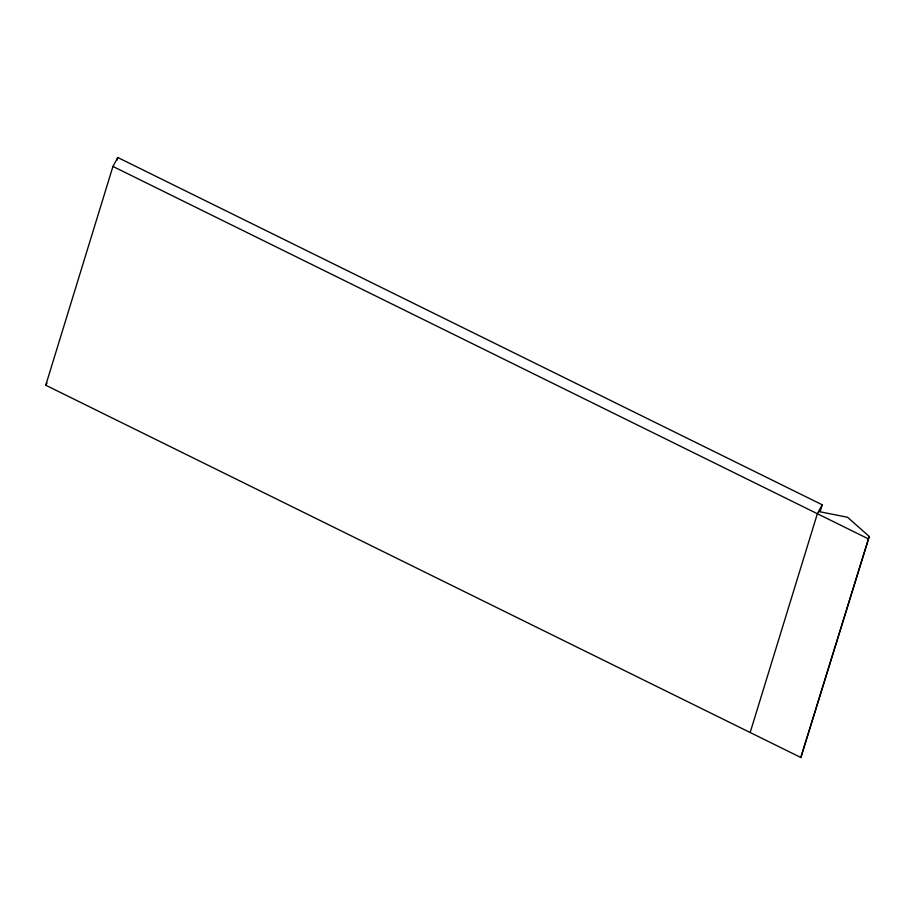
<?xml version="1.0" encoding="UTF-8"?>
<svg xmlns="http://www.w3.org/2000/svg" width="915" height="915" viewBox="0 0 915 915"><rect width="100%" height="100%" fill="white"/><g stroke="black" fill="none" stroke-linecap="round" stroke-linejoin="round"><path stroke-width="1.37" d="M818.57 511.485L847.553 517.272L869.25 536.476L800.842 757.494L45.75 385.226L112.945 166.439L117.795 157.506L822.208 504.783L820.126 511.577M116.96 160.217L117.795 157.506M750.163 732.515L817.358 513.727L822.208 504.783M800.842 757.494L869.25 536.476M45.75 385.226L46.962 382.996M112.945 166.439L868.038 538.706"/></g></svg>
